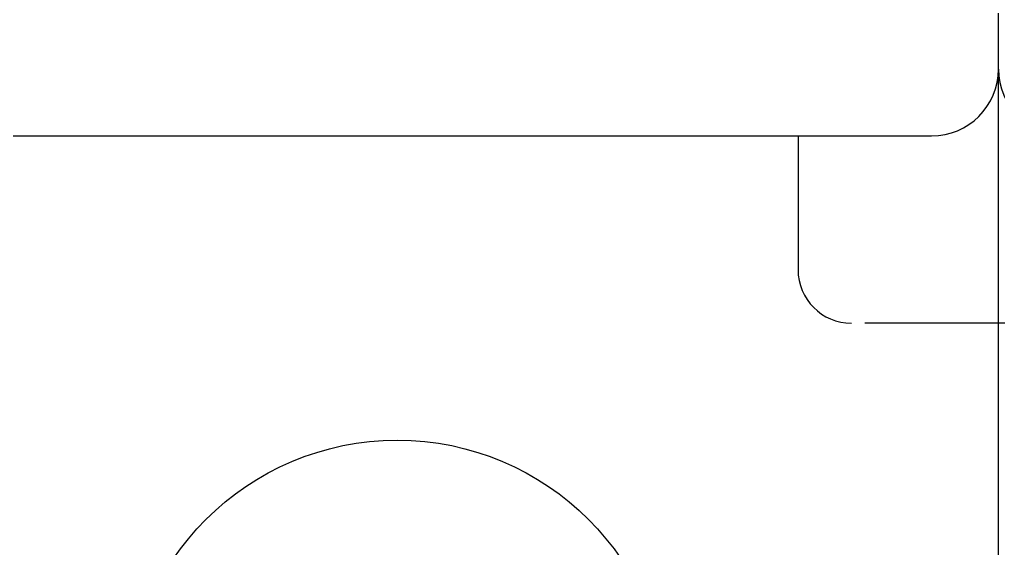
# Model space of a CAD drawing. Extents: x 10 to 622, y -523 to 292.
# Drawn here: x 283.871 to 285.354, y 101.144 to 101.945 of the extents above; entities that cross this region are included whole.
import ezdxf

# ---------------------------------------------------------------- set-up
doc = ezdxf.new("R2010")
doc.units = 0
doc.header["$LTSCALE"] = 5
doc.header["$MEASUREMENT"] = 0
doc.layers.get('0').update_dxf_attribs({"linetype": 'CONTINUOUS'})

msp = doc.modelspace()

# ---------------------------------------------------------------- linework, layer by layer
at = {"color": 7, "linetype": 'Continuous'}
for p, q in [((285.3541, 91.5843), (285.3541, 118.1094)), ((285.3541, 101.4856), (285.3541, 118.1094)), ((285.3541, 91.5843), (285.3541, 118.1094)), ((285.3541, 95.3587), (285.3541, 118.1094)), ((285.3541, 95.3587), (285.3541, 118.1094)), ((282.4181, 101.7691), (285.2529, 101.7691)), ((285.0504, 101.7691), (285.0504, 101.5666)), ((285.3541, 101.4856), (285.1516, 101.4856)), ((285.5566, 101.4856), (285.3541, 101.4856))]:
    msp.add_line(p, q, dxfattribs=at)
msp.add_circle((284.443, 100.8984), 0.41, dxfattribs=at)
for centre, radius, start, end in [((285.2529, 101.8703), 0.1012, 270, 0), ((285.4554, 101.8703), 0.1012, 180, 270), ((285.1314, 101.5666), 0.081, 180, 270)]:
    msp.add_arc(centre, radius, start, end, dxfattribs=at)

doc.saveas('drawing.dxf')
